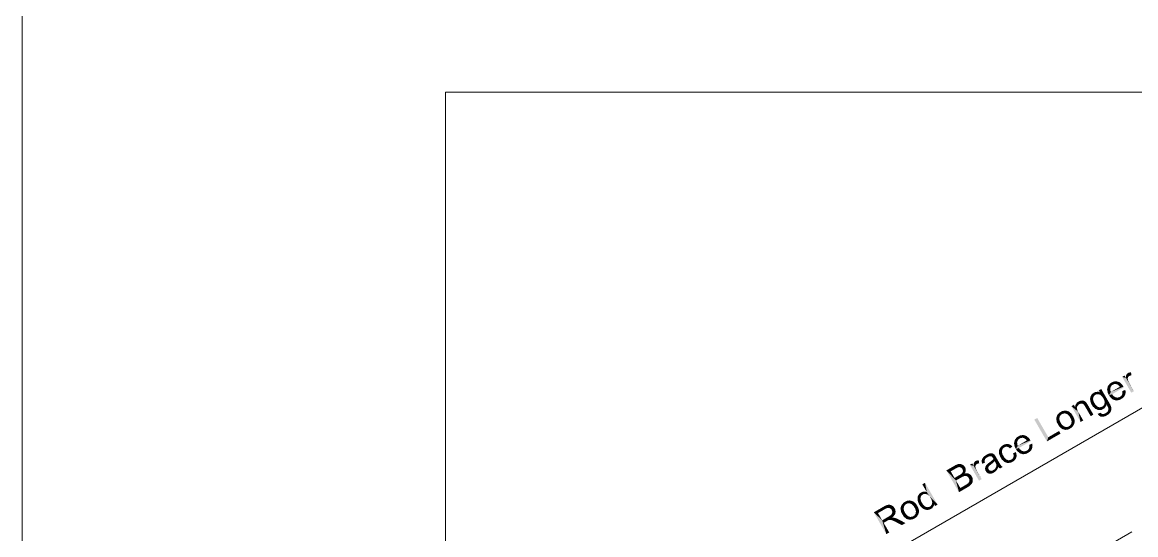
# Model space of a CAD drawing. Header units: millimetres. Extents: x 2 to 579, y 1 to 405.
# Drawn here: x 155.2 to 214.9, y 119.6 to 147.1 of the extents above; entities that cross this region are included whole.
import ezdxf

# ---------------------------------------------------------------- set-up
doc = ezdxf.new("R2010")
doc.units = ezdxf.units.MM
doc.linetypes.add('XKITLINE00', pattern=[0])
doc.layers.add('GraphicObject', color=6, linetype='Continuous', lineweight=0)
doc.layers.add('LinkedObject', color=7, linetype='Continuous', lineweight=0)

# ---------------------------------------------------------------- blocks, each defined once
blk = doc.blocks.new('*A3')
at = {"layer": 'GraphicObject', "color": 3, "linetype": 'XKITLINE00', "lineweight": 0}
blk.add_line((155.244, 207.701), (155.244, 68.748), dxfattribs=at)
blk = doc.blocks.new('*A4')
at = {"layer": 'LinkedObject'}
for points in [[(214.49, 128.302), (214.569, 128.15), (214.465, 128.288)], [(214.613, 128.343), (214.49, 128.302), (214.526, 128.323)], [(214.664, 128.341), (214.49, 128.302), (214.613, 128.343)], [(214.656, 128.18), (214.49, 128.302), (214.664, 128.341)], [(214.49, 128.302), (214.595, 128.165), (214.569, 128.15)], [(214.595, 128.165), (214.49, 128.302), (214.656, 128.18)], [(214.656, 128.18), (214.664, 128.341), (214.691, 128.18)], [(213.619, 127.799), (213.402, 127.516), (213.532, 127.748)], [(213.639, 127.653), (213.402, 127.516), (213.619, 127.799)], [(213.532, 127.748), (213.402, 127.516), (213.423, 127.607)], [(213.876, 127.87), (213.619, 127.799), (213.704, 127.848)], [(213.963, 127.843), (213.619, 127.799), (213.876, 127.87)], [(213.856, 127.723), (213.619, 127.799), (213.963, 127.843)], [(213.619, 127.799), (213.743, 127.713), (213.688, 127.681)], [(213.743, 127.713), (213.619, 127.799), (213.856, 127.723)], [(213.639, 127.653), (213.619, 127.799), (213.688, 127.681)], [(213.856, 127.723), (213.963, 127.843), (213.914, 127.701)], [(213.963, 127.843), (213.952, 127.687), (213.914, 127.701)], [(213.952, 127.687), (213.963, 127.843), (214.025, 127.623)], [(214.198, 127.685), (213.963, 127.843), (214.05, 127.817)], [(214.025, 127.623), (213.963, 127.843), (214.198, 127.685)], [(214.393, 128.049), (214.189, 128.103), (214.318, 128.178)], [(214.189, 128.103), (214.393, 128.049), (214.678, 127.256)], [(214.403, 128.194), (214.393, 128.049), (214.392, 128.108)], [(214.415, 128.221), (214.393, 128.049), (214.403, 128.194)], [(214.545, 128.136), (214.393, 128.049), (214.415, 128.221)], [(214.511, 128.098), (214.393, 128.049), (214.545, 128.136)], [(214.501, 128.073), (214.393, 128.049), (214.511, 128.098)], [(214.49, 128.048), (214.393, 128.049), (214.501, 128.073)], [(214.393, 128.049), (214.566, 127.782), (214.822, 127.339)], [(214.566, 127.782), (214.393, 128.049), (214.54, 127.828)], [(214.54, 127.828), (214.393, 128.049), (214.503, 127.918)], [(214.503, 127.918), (214.393, 128.049), (214.493, 127.963)], [(214.493, 127.963), (214.393, 128.049), (214.487, 127.993)], [(214.487, 127.993), (214.393, 128.049), (214.49, 128.048)], [(214.678, 127.256), (214.393, 128.049), (214.822, 127.339)], [(214.428, 128.247), (214.569, 128.15), (214.415, 128.221)], [(214.415, 128.221), (214.569, 128.15), (214.545, 128.136)], [(214.465, 128.288), (214.569, 128.15), (214.428, 128.247)], [(212.538, 127.137), (212.707, 127.113), (212.513, 127.085)], [(212.513, 127.085), (212.707, 127.113), (212.648, 127.027)], [(212.62, 127.221), (212.707, 127.113), (212.538, 127.137)], [(212.676, 127.254), (212.707, 127.113), (212.62, 127.221)], [(212.91, 127.308), (212.676, 127.254), (212.751, 127.297)], [(212.993, 127.275), (212.676, 127.254), (212.91, 127.308)], [(212.909, 127.177), (212.676, 127.254), (212.993, 127.275)], [(212.676, 127.254), (212.804, 127.168), (212.755, 127.14)], [(212.804, 127.168), (212.676, 127.254), (212.909, 127.177)], [(212.707, 127.113), (212.676, 127.254), (212.755, 127.14)], [(212.909, 127.177), (212.993, 127.275), (212.966, 127.157)], [(213.066, 127.454), (212.993, 127.275), (212.934, 127.378)], [(212.966, 127.157), (212.993, 127.275), (213.024, 127.138)], [(213.126, 127.041), (212.993, 127.275), (213.066, 127.454)], [(213.024, 127.138), (212.993, 127.275), (213.126, 127.041)], [(213.171, 126.963), (213.066, 127.454), (213.489, 126.723)], [(213.126, 127.041), (213.066, 127.454), (213.171, 126.963)], [(213.402, 127.516), (213.422, 127.228), (213.381, 127.425)], [(213.575, 127.572), (213.402, 127.516), (213.639, 127.653)], [(213.561, 127.519), (213.402, 127.516), (213.575, 127.572)], [(213.402, 127.516), (213.561, 127.519), (213.546, 127.467)], [(213.546, 127.467), (213.422, 127.228), (213.402, 127.516)], [(213.56, 127.357), (213.422, 127.228), (213.546, 127.467)], [(213.422, 127.228), (213.56, 127.357), (213.588, 127.299)], [(213.588, 127.299), (213.484, 127.121), (213.422, 127.228)], [(214.262, 127.574), (213.484, 127.121), (214.259, 127.58)], [(213.588, 127.299), (214.259, 127.58), (213.484, 127.121)], [(214.273, 127.554), (213.484, 127.121), (214.262, 127.574)], [(214.28, 127.541), (213.484, 127.121), (214.273, 127.554)], [(213.648, 127.176), (213.484, 127.121), (214.28, 127.541)], [(213.693, 127.109), (213.484, 127.121), (213.648, 127.176)], [(213.484, 127.121), (213.778, 126.863), (213.544, 127.018)], [(213.693, 127.109), (213.778, 126.863), (213.484, 127.121)], [(214.061, 127.572), (214.259, 127.58), (213.588, 127.299)], [(213.794, 127.025), (213.778, 126.863), (213.693, 127.109)], [(214.025, 127.623), (214.198, 127.685), (214.061, 127.572)], [(214.259, 127.58), (214.061, 127.572), (214.198, 127.685)], [(214.11, 127.06), (214.339, 127.13), (214.138, 126.919)], [(214.165, 127.119), (214.339, 127.13), (214.11, 127.06)], [(214.138, 126.919), (214.339, 127.13), (214.212, 126.961)], [(214.181, 127.156), (214.366, 127.194), (214.165, 127.119)], [(214.339, 127.13), (214.165, 127.119), (214.366, 127.194)], [(214.197, 127.193), (214.366, 127.194), (214.181, 127.156)], [(214.352, 127.407), (214.203, 127.285), (214.193, 127.34)], [(214.197, 127.193), (214.352, 127.407), (214.366, 127.194)], [(214.203, 127.285), (214.352, 127.407), (214.197, 127.193)], [(214.212, 126.961), (214.339, 127.13), (214.312, 127.067)], [(214.366, 127.194), (214.352, 127.407), (214.372, 127.332)], [(211.668, 126.486), (211.469, 126.531), (211.599, 126.606)], [(211.469, 126.531), (211.835, 126.23), (211.959, 125.684)], [(211.835, 126.23), (211.469, 126.531), (211.788, 126.311)], [(211.757, 126.441), (211.469, 126.531), (211.668, 126.486)], [(211.788, 126.311), (211.469, 126.531), (211.757, 126.441)], [(211.674, 126.582), (211.79, 126.537), (211.668, 126.486)], [(211.668, 126.486), (211.79, 126.537), (211.757, 126.441)], [(211.857, 126.78), (211.674, 126.582), (211.769, 126.729)], [(211.852, 126.612), (211.674, 126.582), (211.857, 126.78)], [(211.79, 126.537), (211.674, 126.582), (211.852, 126.612)], [(211.852, 126.612), (211.857, 126.78), (211.898, 126.639)], [(211.895, 126.802), (211.983, 126.671), (211.857, 126.78)], [(211.857, 126.78), (211.983, 126.671), (211.926, 126.655)], [(211.898, 126.639), (211.857, 126.78), (211.926, 126.655)], [(211.973, 126.829), (211.983, 126.671), (211.895, 126.802)], [(212.013, 126.834), (211.983, 126.671), (211.973, 126.829)], [(211.983, 126.671), (212.013, 126.834), (212.012, 126.67)], [(212.013, 126.834), (212.041, 126.67), (212.012, 126.67)], [(212.122, 126.83), (212.013, 126.834), (212.053, 126.839)], [(212.15, 126.817), (212.013, 126.834), (212.122, 126.83)], [(212.091, 126.652), (212.013, 126.834), (212.15, 126.817)], [(212.041, 126.67), (212.013, 126.834), (212.091, 126.652)], [(212.15, 126.817), (212.112, 126.635), (212.091, 126.652)], [(212.179, 126.804), (212.112, 126.635), (212.15, 126.817)], [(212.232, 126.764), (212.112, 126.635), (212.179, 126.804)], [(212.112, 126.635), (212.232, 126.764), (212.133, 126.618)], [(212.133, 126.618), (212.232, 126.764), (212.256, 126.737)], [(212.256, 126.737), (212.179, 126.557), (212.133, 126.618)], [(212.272, 126.719), (212.179, 126.557), (212.256, 126.737)], [(212.316, 126.652), (212.179, 126.557), (212.272, 126.719)], [(212.316, 126.652), (212.204, 126.513), (212.179, 126.557)], [(212.345, 126.602), (212.204, 126.513), (212.316, 126.652)], [(212.204, 126.513), (212.345, 126.602), (212.502, 125.998)], [(212.502, 125.998), (212.345, 126.602), (212.646, 126.081)], [(212.487, 127.033), (212.637, 126.969), (212.469, 126.917)], [(212.469, 126.917), (212.637, 126.969), (212.477, 126.853)], [(212.477, 126.853), (212.637, 126.969), (212.627, 126.911)], [(212.627, 126.911), (212.563, 126.604), (212.477, 126.853)], [(212.477, 126.853), (212.563, 126.604), (212.485, 126.789)], [(212.485, 126.789), (212.563, 126.604), (212.528, 126.665)], [(212.648, 127.027), (212.487, 127.033), (212.513, 127.085)], [(212.637, 126.969), (212.487, 127.033), (212.648, 127.027)], [(212.66, 126.776), (212.563, 126.604), (212.627, 126.911)], [(212.563, 126.604), (212.66, 126.776), (212.704, 126.7)], [(212.752, 126.616), (212.563, 126.604), (212.704, 126.7)], [(212.752, 126.616), (212.833, 126.357), (212.563, 126.604)], [(212.563, 126.604), (212.833, 126.357), (212.614, 126.516)], [(212.614, 126.516), (212.833, 126.357), (212.749, 126.393)], [(212.855, 126.514), (212.833, 126.357), (212.752, 126.616)], [(212.833, 126.357), (212.855, 126.514), (212.91, 126.495)], [(213.176, 126.387), (213.07, 126.485), (213.12, 126.514)], [(213.169, 126.543), (213.176, 126.387), (213.12, 126.514)], [(213.346, 126.633), (213.169, 126.543), (213.23, 126.628)], [(213.331, 126.551), (213.169, 126.543), (213.346, 126.633)], [(213.246, 126.428), (213.169, 126.543), (213.331, 126.551)], [(213.176, 126.387), (213.169, 126.543), (213.246, 126.428)], [(213.171, 126.963), (213.489, 126.723), (213.218, 126.882)], [(213.218, 126.882), (213.489, 126.723), (213.253, 126.743)], [(213.242, 126.686), (213.346, 126.633), (213.23, 126.628)], [(213.253, 126.743), (213.346, 126.633), (213.242, 126.686)], [(213.253, 126.743), (213.489, 126.723), (213.346, 126.633)], [(213.489, 126.723), (213.386, 126.564), (213.346, 126.633)], [(213.546, 126.624), (213.386, 126.564), (213.489, 126.723)], [(213.386, 126.564), (213.546, 126.624), (213.434, 126.469)], [(213.434, 126.469), (213.546, 126.624), (213.607, 126.472)], [(213.544, 127.018), (213.778, 126.863), (213.691, 126.889)], [(213.778, 126.863), (213.794, 127.025), (213.866, 126.837)], [(213.851, 127.009), (213.866, 126.837), (213.794, 127.025)], [(213.907, 126.992), (213.866, 126.837), (213.851, 127.009)], [(213.907, 126.992), (214.138, 126.919), (213.866, 126.837)], [(213.866, 126.837), (214.138, 126.919), (214.046, 126.865)], [(214.017, 127.006), (214.138, 126.919), (213.907, 126.992)], [(214.07, 127.037), (214.138, 126.919), (214.017, 127.006)], [(214.11, 127.06), (214.138, 126.919), (214.07, 127.037)], [(210.682, 125.976), (210.753, 125.552), (210.65, 125.882)], [(210.894, 126.224), (210.682, 125.976), (210.815, 126.178)], [(210.909, 126.074), (210.682, 125.976), (210.894, 126.224)], [(210.815, 126.178), (210.682, 125.976), (210.71, 126.055)], [(210.843, 125.982), (210.682, 125.976), (210.909, 126.074)], [(210.682, 125.976), (210.843, 125.982), (210.831, 125.921)], [(210.819, 125.86), (210.753, 125.552), (210.682, 125.976)], [(210.819, 125.86), (210.682, 125.976), (210.831, 125.921)], [(211.157, 126.299), (210.894, 126.224), (210.981, 126.274)], [(211.245, 126.274), (210.894, 126.224), (211.157, 126.299)], [(211.128, 126.146), (210.894, 126.224), (211.245, 126.274)], [(210.894, 126.224), (211.016, 126.135), (210.963, 126.105)], [(211.016, 126.135), (210.894, 126.224), (211.128, 126.146)], [(210.909, 126.074), (210.894, 126.224), (210.963, 126.105)], [(211.128, 126.146), (211.245, 126.274), (211.187, 126.126)], [(211.245, 126.274), (211.246, 126.106), (211.187, 126.126)], [(211.48, 126.123), (211.245, 126.274), (211.334, 126.249)], [(211.539, 126.022), (211.245, 126.274), (211.48, 126.123)], [(211.35, 126.008), (211.245, 126.274), (211.539, 126.022)], [(211.246, 126.106), (211.245, 126.274), (211.35, 126.008)], [(211.35, 126.008), (211.539, 126.022), (211.396, 125.93)], [(211.539, 126.022), (211.444, 125.846), (211.396, 125.93)], [(211.444, 125.846), (211.539, 126.022), (211.48, 125.702)], [(211.48, 125.702), (211.539, 126.022), (211.638, 125.737)], [(211.636, 125.798), (211.539, 126.022), (211.586, 125.94)], [(211.638, 125.737), (211.539, 126.022), (211.636, 125.798)], [(211.959, 125.684), (211.835, 126.23), (212.102, 125.767)], [(212.966, 126.476), (212.833, 126.357), (212.91, 126.495)], [(212.966, 126.476), (213.176, 126.387), (212.833, 126.357)], [(212.833, 126.357), (213.176, 126.387), (212.917, 126.322)], [(213.053, 126.154), (212.879, 126.124), (213.03, 126.183)], [(212.879, 126.124), (213.053, 126.154), (212.917, 126.054)], [(212.917, 126.322), (213.176, 126.387), (213.088, 126.337)], [(212.917, 126.054), (213.053, 126.154), (213.022, 125.978)], [(213.07, 126.485), (213.176, 126.387), (212.966, 126.476)], [(213.022, 125.978), (213.053, 126.154), (213.088, 125.97)], [(213.088, 125.97), (213.053, 126.154), (213.105, 126.121)], [(213.133, 126.118), (213.088, 125.97), (213.105, 126.121)], [(213.171, 126.113), (213.088, 125.97), (213.133, 126.118)], [(213.171, 126.113), (213.372, 126.044), (213.088, 125.97)], [(213.088, 125.97), (213.372, 126.044), (213.154, 125.963)], [(213.154, 125.963), (213.372, 126.044), (213.296, 126)], [(213.255, 126.135), (213.372, 126.044), (213.171, 126.113)], [(213.372, 126.044), (213.255, 126.135), (213.302, 126.162)], [(213.351, 126.191), (213.372, 126.044), (213.302, 126.162)], [(213.417, 126.255), (213.559, 126.215), (213.351, 126.191)], [(213.351, 126.191), (213.559, 126.215), (213.372, 126.044)], [(213.372, 126.044), (213.559, 126.215), (213.435, 126.08)], [(213.559, 126.215), (213.417, 126.255), (213.432, 126.291)], [(213.448, 126.326), (213.559, 126.215), (213.432, 126.291)], [(213.434, 126.469), (213.607, 126.472), (213.441, 126.444)], [(213.435, 126.08), (213.559, 126.215), (213.529, 126.166)], [(213.441, 126.444), (213.607, 126.472), (213.452, 126.403)], [(213.611, 126.419), (213.448, 126.326), (213.452, 126.403)], [(213.614, 126.366), (213.448, 126.326), (213.611, 126.419)], [(213.588, 126.264), (213.448, 126.326), (213.614, 126.366)], [(213.559, 126.215), (213.448, 126.326), (213.588, 126.264)], [(213.452, 126.403), (213.607, 126.472), (213.611, 126.419)], [(209.635, 125.9), (210.156, 124.642), (209.481, 125.811)], [(210.231, 124.869), (210.156, 124.642), (209.635, 125.9)], [(210.65, 125.882), (210.753, 125.552), (210.685, 125.67)], [(210.853, 125.718), (210.753, 125.552), (210.819, 125.86)], [(210.753, 125.552), (210.853, 125.718), (210.9, 125.637)], [(210.947, 125.556), (210.753, 125.552), (210.9, 125.637)], [(210.947, 125.556), (211.052, 125.287), (210.753, 125.552)], [(210.753, 125.552), (211.052, 125.287), (210.815, 125.445)], [(210.815, 125.445), (211.052, 125.287), (210.965, 125.312)], [(211.053, 125.455), (211.052, 125.287), (210.947, 125.556)], [(211.052, 125.287), (211.053, 125.455), (211.112, 125.435)], [(211.171, 125.415), (211.052, 125.287), (211.112, 125.435)], [(211.171, 125.415), (211.405, 125.339), (211.052, 125.287)], [(211.052, 125.287), (211.405, 125.339), (211.14, 125.262)], [(211.14, 125.262), (211.405, 125.339), (211.316, 125.288)], [(211.283, 125.426), (211.405, 125.339), (211.171, 125.415)], [(211.405, 125.339), (211.283, 125.426), (211.337, 125.457)], [(211.39, 125.488), (211.405, 125.339), (211.337, 125.457)], [(211.58, 125.509), (211.39, 125.488), (211.456, 125.58)], [(211.548, 125.456), (211.39, 125.488), (211.58, 125.509)], [(211.461, 125.371), (211.39, 125.488), (211.548, 125.456)], [(211.405, 125.339), (211.39, 125.488), (211.461, 125.371)], [(211.468, 125.641), (211.611, 125.562), (211.456, 125.58)], [(211.456, 125.58), (211.611, 125.562), (211.58, 125.509)], [(211.638, 125.737), (211.468, 125.641), (211.48, 125.702)], [(211.641, 125.676), (211.468, 125.641), (211.638, 125.737)], [(211.611, 125.562), (211.468, 125.641), (211.641, 125.676)], [(208.631, 124.916), (208.414, 124.633), (208.543, 124.865)], [(208.65, 124.77), (208.414, 124.633), (208.631, 124.916)], [(208.543, 124.865), (208.414, 124.633), (208.435, 124.724)], [(208.586, 124.689), (208.414, 124.633), (208.65, 124.77)], [(208.887, 124.987), (208.631, 124.916), (208.715, 124.965)], [(208.975, 124.96), (208.631, 124.916), (208.887, 124.987)], [(208.867, 124.84), (208.631, 124.916), (208.975, 124.96)], [(208.631, 124.916), (208.754, 124.83), (208.7, 124.798)], [(208.754, 124.83), (208.631, 124.916), (208.867, 124.84)], [(208.65, 124.77), (208.631, 124.916), (208.7, 124.798)], [(208.867, 124.84), (208.975, 124.96), (208.925, 124.818)], [(208.975, 124.96), (208.963, 124.804), (208.925, 124.818)], [(208.963, 124.804), (208.975, 124.96), (209.036, 124.74)], [(209.209, 124.802), (208.975, 124.96), (209.062, 124.933)], [(209.036, 124.74), (208.975, 124.96), (209.209, 124.802)], [(209.036, 124.74), (209.209, 124.802), (209.072, 124.689)], [(209.27, 124.697), (209.072, 124.689), (209.209, 124.802)], [(210.156, 124.642), (210.231, 124.869), (210.886, 125.064)], [(210.886, 125.064), (210.231, 124.869), (210.806, 125.202)], [(207.606, 124.221), (207.752, 124.147), (207.582, 124.104)], [(207.582, 124.104), (207.752, 124.147), (207.589, 124.039)], [(207.589, 124.039), (207.752, 124.147), (207.741, 124.089)], [(207.764, 124.205), (207.606, 124.221), (207.638, 124.273)], [(207.752, 124.147), (207.606, 124.221), (207.764, 124.205)], [(207.669, 124.326), (207.829, 124.295), (207.638, 124.273)], [(207.638, 124.273), (207.829, 124.295), (207.764, 124.205)], [(207.755, 124.41), (207.829, 124.295), (207.669, 124.326)], [(207.809, 124.441), (207.829, 124.295), (207.755, 124.41)], [(208.011, 124.511), (207.809, 124.441), (207.878, 124.481)], [(208.075, 124.501), (207.809, 124.441), (208.011, 124.511)], [(207.993, 124.361), (207.809, 124.441), (208.075, 124.501)], [(207.809, 124.441), (207.919, 124.347), (207.883, 124.326)], [(207.919, 124.347), (207.809, 124.441), (207.993, 124.361)], [(207.829, 124.295), (207.809, 124.441), (207.883, 124.326)], [(207.993, 124.361), (208.075, 124.501), (208.03, 124.354)], [(208.075, 124.501), (208.068, 124.347), (208.03, 124.354)], [(208.068, 124.347), (208.075, 124.501), (208.141, 124.303)], [(208.253, 124.425), (208.075, 124.501), (208.139, 124.492)], [(208.302, 124.367), (208.075, 124.501), (208.253, 124.425)], [(208.141, 124.303), (208.075, 124.501), (208.302, 124.367)], [(208.141, 124.303), (208.302, 124.367), (208.175, 124.266)], [(208.414, 124.633), (208.434, 124.345), (208.393, 124.542)], [(208.572, 124.636), (208.414, 124.633), (208.586, 124.689)], [(208.414, 124.633), (208.572, 124.636), (208.557, 124.584)], [(208.557, 124.584), (208.434, 124.345), (208.414, 124.633)], [(208.571, 124.474), (208.434, 124.345), (208.557, 124.584)], [(208.434, 124.345), (208.571, 124.474), (208.6, 124.416)], [(208.6, 124.416), (208.495, 124.238), (208.434, 124.345)], [(209.274, 124.691), (208.495, 124.238), (209.27, 124.697)], [(208.6, 124.416), (209.27, 124.697), (208.495, 124.238)], [(209.284, 124.671), (208.495, 124.238), (209.274, 124.691)], [(209.291, 124.658), (208.495, 124.238), (209.284, 124.671)], [(208.66, 124.293), (208.495, 124.238), (209.291, 124.658)], [(208.704, 124.226), (208.495, 124.238), (208.66, 124.293)], [(208.495, 124.238), (208.79, 123.98), (208.555, 124.135)], [(208.704, 124.226), (208.79, 123.98), (208.495, 124.238)], [(208.555, 124.135), (208.79, 123.98), (208.702, 124.006)], [(209.072, 124.689), (209.27, 124.697), (208.6, 124.416)], [(208.805, 124.142), (208.79, 123.98), (208.704, 124.226)], [(208.79, 123.98), (208.805, 124.142), (208.877, 123.954)], [(208.862, 124.125), (208.877, 123.954), (208.805, 124.142)], [(208.919, 124.109), (208.877, 123.954), (208.862, 124.125)], [(209.029, 124.123), (209.15, 124.035), (208.919, 124.109)], [(209.082, 124.154), (209.15, 124.035), (209.029, 124.123)], [(209.121, 124.176), (209.15, 124.035), (209.082, 124.154)], [(209.121, 124.176), (209.351, 124.247), (209.15, 124.035)], [(209.176, 124.236), (209.351, 124.247), (209.121, 124.176)], [(209.15, 124.035), (209.351, 124.247), (209.224, 124.078)], [(209.192, 124.273), (209.377, 124.31), (209.176, 124.236)], [(209.351, 124.247), (209.176, 124.236), (209.377, 124.31)], [(209.208, 124.31), (209.377, 124.31), (209.192, 124.273)], [(209.364, 124.524), (209.214, 124.402), (209.204, 124.457)], [(209.208, 124.31), (209.364, 124.524), (209.377, 124.31)], [(209.214, 124.402), (209.364, 124.524), (209.208, 124.31)], [(209.224, 124.078), (209.351, 124.247), (209.324, 124.184)], [(209.377, 124.31), (209.364, 124.524), (209.384, 124.449)], [(206.266, 123.53), (206.407, 123.432), (206.253, 123.503)], [(206.303, 123.571), (206.407, 123.432), (206.266, 123.53)], [(206.328, 123.585), (206.407, 123.432), (206.303, 123.571)], [(206.451, 123.625), (206.328, 123.585), (206.365, 123.606)], [(206.502, 123.624), (206.328, 123.585), (206.451, 123.625)], [(206.494, 123.463), (206.328, 123.585), (206.502, 123.624)], [(206.328, 123.585), (206.433, 123.447), (206.407, 123.432)], [(206.433, 123.447), (206.328, 123.585), (206.494, 123.463)], [(206.494, 123.463), (206.502, 123.624), (206.529, 123.462)], [(206.666, 123.626), (206.687, 123.445), (206.66, 123.586)], [(206.66, 123.586), (206.687, 123.445), (206.67, 123.495)], [(206.837, 123.673), (206.666, 123.626), (206.851, 123.704)], [(206.672, 123.667), (206.851, 123.704), (206.666, 123.626)], [(206.823, 123.641), (206.666, 123.626), (206.837, 123.673)], [(206.823, 123.641), (206.687, 123.445), (206.666, 123.626)], [(206.71, 123.746), (206.851, 123.704), (206.672, 123.667)], [(206.823, 123.558), (206.687, 123.445), (206.823, 123.641)], [(206.687, 123.445), (206.823, 123.558), (206.838, 123.507)], [(206.743, 123.785), (206.851, 123.704), (206.71, 123.746)], [(206.863, 123.894), (206.743, 123.785), (206.776, 123.824)], [(206.915, 123.765), (206.743, 123.785), (206.863, 123.894)], [(206.851, 123.704), (206.743, 123.785), (206.915, 123.765)], [(206.918, 123.926), (207.02, 123.826), (206.863, 123.894)], [(206.915, 123.765), (206.863, 123.894), (206.966, 123.794)], [(206.966, 123.794), (206.863, 123.894), (207.02, 123.826)], [(207.109, 124.002), (206.918, 123.926), (207.068, 123.995)], [(207.116, 123.849), (206.918, 123.926), (207.109, 124.002)], [(207.068, 123.995), (206.918, 123.926), (206.972, 123.957)], [(207.02, 123.826), (206.918, 123.926), (207.116, 123.849)], [(207.143, 123.566), (207.224, 123.457), (207.063, 123.505)], [(207.219, 124.006), (207.109, 124.002), (207.15, 124.009)], [(207.246, 123.996), (207.109, 124.002), (207.219, 124.006)], [(207.116, 123.849), (207.109, 124.002), (207.157, 123.84)], [(207.157, 123.84), (207.109, 124.002), (207.188, 123.834)], [(207.109, 124.002), (207.244, 123.784), (207.188, 123.834)], [(207.246, 123.996), (207.244, 123.784), (207.109, 124.002)], [(207.257, 123.665), (207.355, 123.591), (207.143, 123.566)], [(207.143, 123.566), (207.355, 123.591), (207.224, 123.457)], [(207.224, 123.457), (207.355, 123.591), (207.326, 123.552)], [(207.273, 123.985), (207.244, 123.784), (207.246, 123.996)], [(207.323, 123.949), (207.244, 123.784), (207.273, 123.985)], [(207.347, 123.924), (207.244, 123.784), (207.323, 123.949)], [(207.244, 123.784), (207.347, 123.924), (207.361, 123.907)], [(207.244, 123.784), (207.361, 123.907), (207.269, 123.74)], [(207.29, 123.703), (207.355, 123.591), (207.257, 123.665)], [(207.269, 123.74), (207.361, 123.907), (207.271, 123.736)], [(207.271, 123.736), (207.361, 123.907), (207.282, 123.717)], [(207.282, 123.717), (207.361, 123.907), (207.29, 123.703)], [(207.29, 123.703), (207.361, 123.907), (207.355, 123.591)], [(207.403, 123.843), (207.355, 123.591), (207.361, 123.907)], [(207.43, 123.795), (207.355, 123.591), (207.403, 123.843)], [(207.43, 123.795), (207.385, 123.538), (207.355, 123.591)], [(207.541, 123.604), (207.385, 123.538), (207.43, 123.795)], [(207.541, 123.604), (207.412, 123.49), (207.385, 123.538)], [(207.412, 123.49), (207.541, 123.604), (207.442, 123.412)], [(207.442, 123.412), (207.541, 123.604), (207.599, 123.504)], [(207.741, 124.089), (207.682, 123.773), (207.589, 124.039)], [(207.589, 124.039), (207.682, 123.773), (207.596, 123.975)], [(207.596, 123.975), (207.682, 123.773), (207.642, 123.842)], [(207.778, 123.946), (207.682, 123.773), (207.741, 124.089)], [(207.682, 123.773), (207.778, 123.946), (207.827, 123.862)], [(207.876, 123.777), (207.682, 123.773), (207.827, 123.862)], [(207.876, 123.777), (207.976, 123.508), (207.682, 123.773)], [(207.682, 123.773), (207.976, 123.508), (207.743, 123.667)], [(207.743, 123.667), (207.976, 123.508), (207.89, 123.535)], [(207.98, 123.672), (207.976, 123.508), (207.876, 123.777)], [(207.976, 123.508), (207.98, 123.672), (208.035, 123.652)], [(208.09, 123.632), (207.976, 123.508), (208.035, 123.652)], [(208.09, 123.632), (208.32, 123.556), (207.976, 123.508)], [(207.976, 123.508), (208.32, 123.556), (208.061, 123.482)], [(208.061, 123.482), (208.32, 123.556), (208.234, 123.506)], [(208.198, 123.643), (208.32, 123.556), (208.09, 123.632)], [(208.32, 123.556), (208.198, 123.643), (208.25, 123.673)], [(208.292, 123.697), (208.32, 123.556), (208.25, 123.673)], [(208.292, 123.697), (208.506, 123.774), (208.32, 123.556)], [(208.348, 123.764), (208.506, 123.774), (208.292, 123.697)], [(208.32, 123.556), (208.506, 123.774), (208.39, 123.596)], [(208.492, 124.07), (208.364, 123.949), (208.34, 124.007)], [(208.506, 123.774), (208.348, 123.764), (208.361, 123.806)], [(208.374, 123.848), (208.506, 123.774), (208.361, 123.806)], [(208.364, 123.949), (208.492, 124.07), (208.374, 123.848)], [(208.374, 123.848), (208.492, 124.07), (208.506, 123.774)], [(208.39, 123.596), (208.506, 123.774), (208.483, 123.705)], [(208.53, 123.842), (208.492, 124.07), (208.523, 123.991)], [(208.506, 123.774), (208.492, 124.07), (208.53, 123.842)], [(208.919, 124.109), (209.15, 124.035), (208.877, 123.954)], [(208.877, 123.954), (209.15, 124.035), (209.057, 123.982)], [(205.234, 123.172), (204.766, 123.086), (205.204, 123.339)], [(205, 123.037), (204.766, 123.086), (205.234, 123.172)], [(204.766, 123.086), (205.283, 122.546), (205.441, 121.917)], [(205.204, 122.684), (205.283, 122.546), (204.766, 123.086)], [(204.766, 123.086), (205, 123.037), (205.204, 122.684)], [(205.271, 123.378), (205.391, 123.252), (205.204, 123.339)], [(205.204, 123.339), (205.391, 123.252), (205.297, 123.209)], [(205.234, 123.172), (205.204, 123.339), (205.297, 123.209)], [(205.389, 123.422), (205.391, 123.252), (205.271, 123.378)], [(205.452, 123.266), (205.389, 123.422), (205.44, 123.428)], [(205.391, 123.252), (205.389, 123.422), (205.421, 123.259)], [(205.421, 123.259), (205.389, 123.422), (205.452, 123.266)], [(205.491, 123.434), (205.51, 123.259), (205.44, 123.428)], [(205.44, 123.428), (205.51, 123.259), (205.452, 123.266)], [(205.586, 123.416), (205.51, 123.259), (205.491, 123.434)], [(205.63, 123.392), (205.51, 123.259), (205.586, 123.416)], [(205.51, 123.259), (205.63, 123.392), (205.536, 123.245)], [(205.63, 123.392), (205.563, 123.231), (205.536, 123.245)], [(205.563, 123.231), (205.63, 123.392), (205.607, 123.187)], [(205.597, 122.929), (205.774, 122.966), (205.579, 122.91)], [(205.745, 122.922), (205.579, 122.91), (205.774, 122.966)], [(205.621, 122.955), (205.774, 122.966), (205.597, 122.929)], [(205.607, 123.187), (205.63, 123.392), (205.765, 123.264)], [(205.765, 123.264), (205.623, 123.158), (205.607, 123.187)], [(205.621, 122.955), (205.806, 123.1), (205.774, 122.966)], [(205.649, 123.01), (205.806, 123.1), (205.621, 122.955)], [(205.623, 123.158), (205.765, 123.264), (205.641, 123.128)], [(205.742, 123.305), (205.63, 123.392), (205.674, 123.369)], [(205.765, 123.264), (205.63, 123.392), (205.742, 123.305)], [(205.641, 123.128), (205.765, 123.264), (205.656, 123.068)], [(205.652, 123.039), (205.806, 123.1), (205.649, 123.01)], [(205.806, 123.1), (205.652, 123.039), (205.656, 123.068)], [(205.656, 123.068), (205.765, 123.264), (205.806, 123.1)], [(205.919, 122.931), (205.745, 122.922), (205.807, 122.937)], [(205.839, 122.783), (205.745, 122.922), (205.919, 122.931)], [(205.807, 123.145), (205.765, 123.264), (205.787, 123.227)], [(205.806, 123.1), (205.765, 123.264), (205.807, 123.145)], [(205.774, 122.966), (205.806, 123.1), (205.805, 123.055)], [(205.839, 122.783), (205.919, 122.931), (205.869, 122.768)], [(205.869, 122.768), (205.919, 122.931), (205.9, 122.754)], [(205.9, 122.754), (205.919, 122.931), (205.969, 122.91)], [(206.231, 123.332), (206.027, 123.386), (206.157, 123.461)], [(206.027, 123.386), (206.231, 123.332), (206.517, 122.538)], [(206.241, 123.477), (206.231, 123.332), (206.23, 123.391)], [(206.253, 123.503), (206.231, 123.332), (206.241, 123.477)], [(206.383, 123.419), (206.231, 123.332), (206.253, 123.503)], [(206.349, 123.38), (206.231, 123.332), (206.383, 123.419)], [(206.339, 123.355), (206.231, 123.332), (206.349, 123.38)], [(206.328, 123.33), (206.231, 123.332), (206.339, 123.355)], [(206.231, 123.332), (206.404, 123.065), (206.66, 122.622)], [(206.404, 123.065), (206.231, 123.332), (206.378, 123.11)], [(206.378, 123.11), (206.231, 123.332), (206.341, 123.201)], [(206.341, 123.201), (206.231, 123.332), (206.331, 123.246)], [(206.331, 123.246), (206.231, 123.332), (206.325, 123.276)], [(206.325, 123.276), (206.231, 123.332), (206.328, 123.33)], [(206.517, 122.538), (206.231, 123.332), (206.66, 122.622)], [(206.253, 123.503), (206.407, 123.432), (206.383, 123.419)], [(206.858, 123.275), (207.014, 123.221), (206.845, 123.212)], [(206.845, 123.212), (207.014, 123.221), (206.846, 123.178)], [(206.846, 123.178), (207.014, 123.221), (207.013, 123.2)], [(207.013, 123.2), (206.883, 123.048), (206.846, 123.178)], [(206.846, 123.178), (206.883, 123.048), (206.846, 123.145)], [(206.846, 123.145), (206.883, 123.048), (206.865, 123.08)], [(207.015, 123.242), (206.858, 123.275), (206.872, 123.304)], [(207.014, 123.221), (206.858, 123.275), (207.015, 123.242)], [(206.886, 123.332), (207.03, 123.281), (206.872, 123.304)], [(206.872, 123.304), (207.03, 123.281), (207.015, 123.242)], [(207.023, 123.16), (206.883, 123.048), (207.013, 123.2)], [(206.883, 123.048), (207.023, 123.16), (207.034, 123.141)], [(207.05, 123.112), (206.883, 123.048), (207.034, 123.141)], [(206.883, 123.048), (207.05, 123.112), (206.914, 122.995)], [(206.924, 123.386), (207.03, 123.281), (206.886, 123.332)], [(206.914, 122.995), (207.05, 123.112), (207.001, 122.93)], [(206.948, 123.41), (207.03, 123.281), (206.924, 123.386)], [(206.966, 123.428), (207.058, 123.319), (206.948, 123.41)], [(207.03, 123.281), (206.948, 123.41), (207.044, 123.3)], [(207.044, 123.3), (206.948, 123.41), (207.058, 123.319)], [(207.023, 123.476), (207.112, 123.369), (206.966, 123.428)], [(206.966, 123.428), (207.112, 123.369), (207.058, 123.319)], [(207.001, 122.93), (207.05, 123.112), (207.058, 122.918)], [(207.063, 123.505), (207.152, 123.401), (207.023, 123.476)], [(207.023, 123.476), (207.152, 123.401), (207.112, 123.369)], [(207.058, 122.918), (207.05, 123.112), (207.1, 123.077)], [(207.1, 123.077), (207.116, 122.905), (207.058, 122.918)], [(207.063, 123.505), (207.224, 123.457), (207.152, 123.401)], [(207.132, 123.07), (207.116, 122.905), (207.1, 123.077)], [(207.165, 123.064), (207.116, 122.905), (207.132, 123.07)], [(207.116, 122.905), (207.165, 123.064), (207.242, 122.933)], [(207.312, 122.973), (207.165, 123.064), (207.24, 123.081)], [(207.242, 122.933), (207.165, 123.064), (207.312, 122.973)], [(207.281, 123.105), (207.354, 122.998), (207.24, 123.081)], [(207.24, 123.081), (207.354, 122.998), (207.312, 122.973)], [(207.323, 123.129), (207.354, 122.998), (207.281, 123.105)], [(207.454, 123.092), (207.323, 123.129), (207.386, 123.19)], [(207.425, 123.057), (207.323, 123.129), (207.454, 123.092)], [(207.354, 122.998), (207.323, 123.129), (207.425, 123.057)], [(207.553, 123.276), (207.386, 123.19), (207.408, 123.227)], [(207.532, 123.219), (207.386, 123.19), (207.553, 123.276)], [(207.483, 123.127), (207.386, 123.19), (207.532, 123.219)], [(207.454, 123.092), (207.386, 123.19), (207.483, 123.127)], [(207.677, 123.38), (207.553, 123.276), (207.408, 123.227)], [(207.429, 123.263), (207.677, 123.38), (207.408, 123.227)], [(207.429, 123.263), (207.599, 123.504), (207.677, 123.38)], [(207.448, 123.34), (207.599, 123.504), (207.429, 123.263)], [(207.599, 123.504), (207.445, 123.381), (207.442, 123.412)], [(207.445, 123.381), (207.599, 123.504), (207.448, 123.34)], [(207.553, 123.276), (207.677, 123.38), (207.573, 123.248)], [(207.573, 123.248), (207.677, 123.38), (207.697, 123.356)], [(207.697, 123.356), (207.618, 123.205), (207.573, 123.248)], [(207.716, 123.332), (207.618, 123.205), (207.697, 123.356)], [(207.716, 123.332), (207.642, 123.189), (207.618, 123.205)], [(207.764, 123.292), (207.642, 123.189), (207.716, 123.332)], [(207.642, 123.189), (207.764, 123.292), (207.792, 123.275)], [(203.621, 122.424), (203.72, 121.922), (203.478, 122.341)], [(203.621, 122.424), (203.878, 121.678), (203.72, 121.922)], [(203.878, 121.678), (203.621, 122.424), (204.297, 121.256)], [(205.554, 122.703), (205.204, 122.684), (205.457, 122.83)], [(205.283, 122.546), (205.204, 122.684), (205.554, 122.703)], [(205.441, 121.917), (205.283, 122.546), (205.516, 122.144)], [(205.61, 122.735), (205.457, 122.83), (205.509, 122.86)], [(205.554, 122.703), (205.457, 122.83), (205.61, 122.735)], [(205.509, 122.86), (205.745, 122.922), (205.61, 122.735)], [(205.579, 122.91), (205.745, 122.922), (205.509, 122.86)], [(205.61, 122.735), (205.745, 122.922), (205.702, 122.775)], [(205.745, 122.922), (205.772, 122.79), (205.702, 122.775)], [(205.772, 122.79), (205.745, 122.922), (205.839, 122.783)], [(205.845, 122.334), (205.943, 122.207), (205.808, 122.313)], [(205.896, 122.368), (206.031, 122.271), (205.845, 122.334)], [(205.845, 122.334), (206.031, 122.271), (205.943, 122.207)], [(205.91, 122.379), (206.031, 122.271), (205.896, 122.368)], [(205.969, 122.91), (205.95, 122.707), (205.9, 122.754)], [(206.064, 122.303), (205.91, 122.379), (205.934, 122.4)], [(206.031, 122.271), (205.91, 122.379), (206.064, 122.303)], [(205.969, 122.441), (206.144, 122.401), (205.934, 122.4)], [(205.934, 122.4), (206.144, 122.401), (206.064, 122.303)], [(206.019, 122.889), (205.95, 122.707), (205.969, 122.91)], [(206.098, 122.817), (205.95, 122.707), (206.019, 122.889)], [(206.128, 122.766), (205.95, 122.707), (206.098, 122.817)], [(205.95, 122.707), (206.128, 122.766), (205.969, 122.674)], [(206.128, 122.766), (205.985, 122.646), (205.969, 122.674)], [(206.159, 122.435), (205.969, 122.441), (205.993, 122.485)], [(206.144, 122.401), (205.969, 122.441), (206.159, 122.435)], [(205.985, 122.646), (206.128, 122.766), (206.002, 122.59)], [(206.003, 122.534), (206.173, 122.469), (205.993, 122.485)], [(205.993, 122.485), (206.173, 122.469), (206.159, 122.435)], [(206.002, 122.59), (206.128, 122.766), (206.181, 122.593)], [(206.181, 122.593), (206.003, 122.534), (206.002, 122.59)], [(206.185, 122.548), (206.003, 122.534), (206.181, 122.593)], [(206.173, 122.469), (206.003, 122.534), (206.185, 122.548)], [(206.064, 122.303), (206.144, 122.401), (206.097, 122.335)], [(206.178, 122.638), (206.128, 122.766), (206.152, 122.725)], [(206.181, 122.593), (206.128, 122.766), (206.178, 122.638)], [(203.397, 121.68), (203.237, 121.688), (203.263, 121.74)], [(203.289, 121.792), (203.455, 121.765), (203.263, 121.74)], [(203.263, 121.74), (203.455, 121.765), (203.397, 121.68)], [(203.367, 121.874), (203.455, 121.765), (203.289, 121.792)], [(203.42, 121.904), (203.455, 121.765), (203.367, 121.874)], [(203.458, 121.926), (203.552, 121.821), (203.42, 121.904)], [(203.42, 121.904), (203.552, 121.821), (203.502, 121.793)], [(203.455, 121.765), (203.42, 121.904), (203.502, 121.793)], [(203.535, 121.949), (203.552, 121.821), (203.458, 121.926)], [(203.574, 121.95), (203.552, 121.821), (203.535, 121.949)], [(203.574, 121.95), (203.657, 121.828), (203.552, 121.821)], [(203.614, 121.951), (203.657, 121.828), (203.574, 121.95)], [(203.686, 121.937), (203.657, 121.828), (203.614, 121.951)], [(203.72, 121.922), (203.657, 121.828), (203.686, 121.937)], [(203.657, 121.828), (203.72, 121.922), (203.714, 121.807)], [(203.714, 121.807), (203.72, 121.922), (203.771, 121.786)], [(203.72, 121.922), (203.878, 121.678), (203.771, 121.786)], [(205.516, 122.144), (205.887, 122.175), (205.441, 121.917)], [(205.808, 122.313), (205.887, 122.175), (205.516, 122.144)], [(205.808, 122.313), (205.943, 122.207), (205.887, 122.175)], [(201.474, 121.012), (200.876, 120.838), (201.393, 121.137)], [(201.649, 121.242), (201.393, 121.137), (201.599, 121.234)], [(201.649, 121.077), (201.393, 121.137), (201.649, 121.242)], [(201.599, 121.234), (201.393, 121.137), (201.471, 121.182)], [(201.393, 121.137), (201.539, 121.049), (201.474, 121.012)], [(201.539, 121.049), (201.393, 121.137), (201.649, 121.077)], [(201.698, 121.25), (201.695, 121.068), (201.649, 121.242)], [(201.649, 121.242), (201.695, 121.068), (201.649, 121.077)], [(201.695, 121.068), (201.698, 121.25), (201.74, 121.059)], [(201.843, 121.206), (201.698, 121.25), (201.795, 121.232)], [(201.74, 121.059), (201.698, 121.25), (201.843, 121.206)], [(201.843, 121.206), (201.81, 121.008), (201.74, 121.059)], [(201.89, 121.18), (201.81, 121.008), (201.843, 121.206)], [(201.965, 121.106), (201.81, 121.008), (201.89, 121.18)], [(202.339, 121.154), (202.41, 120.73), (202.307, 121.06)], [(202.551, 121.402), (202.339, 121.154), (202.472, 121.356)], [(202.566, 121.252), (202.339, 121.154), (202.551, 121.402)], [(202.472, 121.356), (202.339, 121.154), (202.367, 121.233)], [(202.5, 121.16), (202.339, 121.154), (202.566, 121.252)], [(202.339, 121.154), (202.5, 121.16), (202.488, 121.099)], [(202.476, 121.038), (202.41, 120.73), (202.339, 121.154)], [(202.476, 121.038), (202.339, 121.154), (202.488, 121.099)], [(202.814, 121.477), (202.551, 121.402), (202.638, 121.452)], [(202.902, 121.452), (202.551, 121.402), (202.814, 121.477)], [(202.785, 121.324), (202.551, 121.402), (202.902, 121.452)], [(202.551, 121.402), (202.673, 121.313), (202.62, 121.283)], [(202.673, 121.313), (202.551, 121.402), (202.785, 121.324)], [(202.566, 121.252), (202.551, 121.402), (202.62, 121.283)], [(202.785, 121.324), (202.902, 121.452), (202.844, 121.304)], [(202.902, 121.452), (202.903, 121.284), (202.844, 121.304)], [(203.137, 121.301), (202.902, 121.452), (202.99, 121.427)], [(203.195, 121.2), (202.902, 121.452), (203.137, 121.301)], [(203.007, 121.186), (202.902, 121.452), (203.195, 121.2)], [(202.903, 121.284), (202.902, 121.452), (203.007, 121.186)], [(203.007, 121.186), (203.195, 121.2), (203.052, 121.108)], [(203.195, 121.2), (203.101, 121.024), (203.052, 121.108)], [(203.101, 121.024), (203.195, 121.2), (203.137, 120.88)], [(203.137, 120.88), (203.195, 121.2), (203.295, 120.915)], [(203.292, 120.976), (203.195, 121.2), (203.243, 121.118)], [(203.295, 120.915), (203.195, 121.2), (203.292, 120.976)], [(203.237, 121.688), (203.388, 121.622), (203.219, 121.572)], [(203.219, 121.572), (203.388, 121.622), (203.228, 121.509)], [(203.228, 121.509), (203.388, 121.622), (203.378, 121.565)], [(203.378, 121.565), (203.319, 121.254), (203.228, 121.509)], [(203.228, 121.509), (203.319, 121.254), (203.237, 121.445)], [(203.388, 121.622), (203.237, 121.688), (203.397, 121.68)], [(203.237, 121.445), (203.319, 121.254), (203.282, 121.318)], [(203.417, 121.423), (203.319, 121.254), (203.378, 121.565)], [(203.319, 121.254), (203.417, 121.423), (203.466, 121.339)], [(203.513, 121.258), (203.319, 121.254), (203.466, 121.339)], [(203.319, 121.254), (203.513, 121.258), (203.356, 121.189)], [(203.356, 121.189), (203.513, 121.258), (203.446, 121.088)], [(203.446, 121.088), (203.513, 121.258), (203.498, 121.051)], [(203.498, 121.051), (203.513, 121.258), (203.617, 121.156)], [(203.617, 121.156), (203.661, 120.975), (203.498, 121.051)], [(203.675, 121.136), (203.661, 120.975), (203.617, 121.156)], [(203.661, 120.975), (203.675, 121.136), (203.72, 120.971)], [(203.72, 120.971), (203.675, 121.136), (203.732, 121.115)], [(203.938, 121.023), (203.836, 121.122), (203.883, 121.149)], [(203.878, 121.678), (204.297, 121.256), (203.929, 121.591)], [(203.93, 121.176), (203.938, 121.023), (203.883, 121.149)], [(203.929, 121.591), (204.297, 121.256), (203.974, 121.512)], [(203.93, 121.176), (204.102, 121.286), (203.938, 121.023)], [(203.988, 121.261), (204.102, 121.286), (203.93, 121.176)], [(203.938, 121.023), (204.102, 121.286), (204.016, 121.068)], [(203.974, 121.512), (204.297, 121.256), (204.009, 121.376)], [(204.102, 121.286), (203.988, 121.261), (203.998, 121.318)], [(204.009, 121.376), (204.102, 121.286), (203.998, 121.318)], [(204.009, 121.376), (204.297, 121.256), (204.102, 121.286)], [(204.016, 121.068), (204.102, 121.286), (204.098, 121.2)], [(204.102, 121.286), (204.297, 121.256), (204.164, 121.179)], [(201.104, 120.798), (200.876, 120.838), (201.474, 121.012)], [(201.328, 120.411), (201.551, 119.669), (200.876, 120.838)], [(200.876, 120.838), (201.104, 120.798), (201.328, 120.411)], [(201.585, 120.38), (201.328, 120.411), (201.66, 120.603)], [(201.585, 120.38), (201.66, 120.603), (201.615, 120.398)], [(201.615, 120.398), (201.66, 120.603), (201.659, 120.42)], [(201.659, 120.42), (201.66, 120.603), (201.674, 120.425)], [(201.739, 120.435), (201.66, 120.603), (201.713, 120.634)], [(201.674, 120.425), (201.66, 120.603), (201.694, 120.43)], [(201.694, 120.43), (201.66, 120.603), (201.739, 120.435)], [(201.789, 120.693), (201.848, 120.55), (201.713, 120.634)], [(201.739, 120.435), (201.713, 120.634), (201.762, 120.434)], [(201.713, 120.634), (201.848, 120.55), (201.762, 120.434)], [(201.762, 120.434), (201.848, 120.55), (201.786, 120.433)], [(201.848, 120.55), (201.848, 120.417), (201.786, 120.433)], [(201.813, 120.721), (202.034, 120.802), (201.789, 120.693)], [(202.018, 120.736), (201.789, 120.693), (202.034, 120.802)], [(201.925, 120.61), (201.789, 120.693), (202.018, 120.736)], [(201.848, 120.55), (201.789, 120.693), (201.925, 120.61)], [(201.993, 121.058), (201.81, 121.008), (201.965, 121.106)], [(201.81, 121.008), (201.993, 121.058), (201.834, 120.966)], [(201.836, 120.749), (202.034, 120.802), (201.813, 120.721)], [(201.993, 121.058), (201.85, 120.938), (201.834, 120.966)], [(202.034, 120.802), (201.836, 120.749), (201.862, 120.81)], [(201.887, 120.553), (201.848, 120.417), (201.848, 120.55)], [(201.848, 120.417), (201.887, 120.553), (201.886, 120.401)], [(201.85, 120.938), (201.993, 121.058), (201.865, 120.877)], [(201.863, 120.844), (202.034, 120.802), (201.862, 120.81)], [(201.865, 120.877), (202.034, 120.802), (201.863, 120.844)], [(201.865, 120.877), (201.993, 121.058), (202.034, 120.802)], [(201.886, 120.401), (201.887, 120.553), (201.924, 120.386)], [(201.975, 120.545), (201.887, 120.553), (201.951, 120.55)], [(201.924, 120.386), (201.887, 120.553), (201.975, 120.545)], [(201.975, 120.545), (202.026, 120.338), (201.924, 120.386)], [(202.027, 120.534), (202.026, 120.338), (201.975, 120.545)], [(202.049, 120.868), (201.993, 121.058), (202.029, 120.996)], [(202.034, 120.802), (201.993, 121.058), (202.049, 120.868)], [(202.307, 121.06), (202.41, 120.73), (202.342, 120.848)], [(202.51, 120.896), (202.41, 120.73), (202.476, 121.038)], [(202.41, 120.73), (202.51, 120.896), (202.557, 120.815)], [(202.604, 120.734), (202.41, 120.73), (202.557, 120.815)], [(202.604, 120.734), (202.709, 120.465), (202.41, 120.73)], [(202.41, 120.73), (202.709, 120.465), (202.472, 120.623)], [(202.472, 120.623), (202.709, 120.465), (202.622, 120.49)], [(202.71, 120.633), (202.709, 120.465), (202.604, 120.734)], [(202.709, 120.465), (202.71, 120.633), (202.769, 120.613)], [(202.828, 120.593), (202.709, 120.465), (202.769, 120.613)], [(202.828, 120.593), (203.062, 120.517), (202.709, 120.465)], [(202.94, 120.604), (203.062, 120.517), (202.828, 120.593)], [(203.062, 120.517), (202.94, 120.604), (202.994, 120.635)], [(203.047, 120.666), (203.062, 120.517), (202.994, 120.635)], [(203.237, 120.687), (203.047, 120.666), (203.113, 120.758)], [(203.205, 120.634), (203.047, 120.666), (203.237, 120.687)], [(203.118, 120.549), (203.047, 120.666), (203.205, 120.634)], [(203.062, 120.517), (203.047, 120.666), (203.118, 120.549)], [(203.125, 120.819), (203.268, 120.74), (203.113, 120.758)], [(203.113, 120.758), (203.268, 120.74), (203.237, 120.687)], [(203.295, 120.915), (203.125, 120.819), (203.137, 120.88)], [(203.298, 120.854), (203.125, 120.819), (203.295, 120.915)], [(203.268, 120.74), (203.125, 120.819), (203.298, 120.854)], [(203.498, 121.051), (203.661, 120.975), (203.55, 121.015)], [(203.732, 121.115), (203.938, 121.023), (203.72, 120.971)], [(203.72, 120.971), (203.938, 121.023), (203.778, 120.968)], [(203.836, 121.122), (203.938, 121.023), (203.732, 121.115)], [(203.778, 120.968), (203.938, 121.023), (203.887, 120.994)], [(201.328, 120.411), (201.406, 120.277), (201.551, 119.669)], [(201.406, 120.277), (201.328, 120.411), (201.585, 120.38)], [(201.551, 119.669), (201.406, 120.277), (201.706, 119.758)], [(202.136, 120.493), (202.026, 120.338), (202.027, 120.534)], [(202.026, 120.338), (202.136, 120.493), (202.09, 120.305)], [(202.09, 120.305), (202.136, 120.493), (202.193, 120.464)], [(202.09, 120.305), (202.193, 120.464), (202.385, 120.151)], [(202.385, 120.151), (202.193, 120.464), (202.579, 120.262)], [(202.709, 120.465), (203.062, 120.517), (202.797, 120.44)], [(202.797, 120.44), (203.062, 120.517), (202.973, 120.466)]]:
    blk.add_hatch(color=7, dxfattribs=at).paths.add_polyline_path(points, flags=17)
at = {"layer": 'LinkedObject', "color": 2, "linetype": 'XKITLINE00', "lineweight": 0}
for p, q in [((177.924, 71.891), (177.924, 143.383)), ((177.924, 143.383), (262.076, 143.383))]:
    blk.add_line(p, q, dxfattribs=at)
at = {"layer": 'LinkedObject', "color": 6, "linetype": 'XKITLINE00', "lineweight": 0}
for p, q in [((193.79, 114.046), (235.183, 137.97)), ((205.551, 114.503), (214.711, 119.797))]:
    blk.add_line(p, q, dxfattribs=at)

msp = doc.modelspace()

# ---------------------------------------------------------------- block references
at = {"lineweight": 0}
for name in ['*A3', '*A4']:
    msp.add_blockref(name, (0, 0), dxfattribs=at)

doc.saveas('drawing.dxf')
